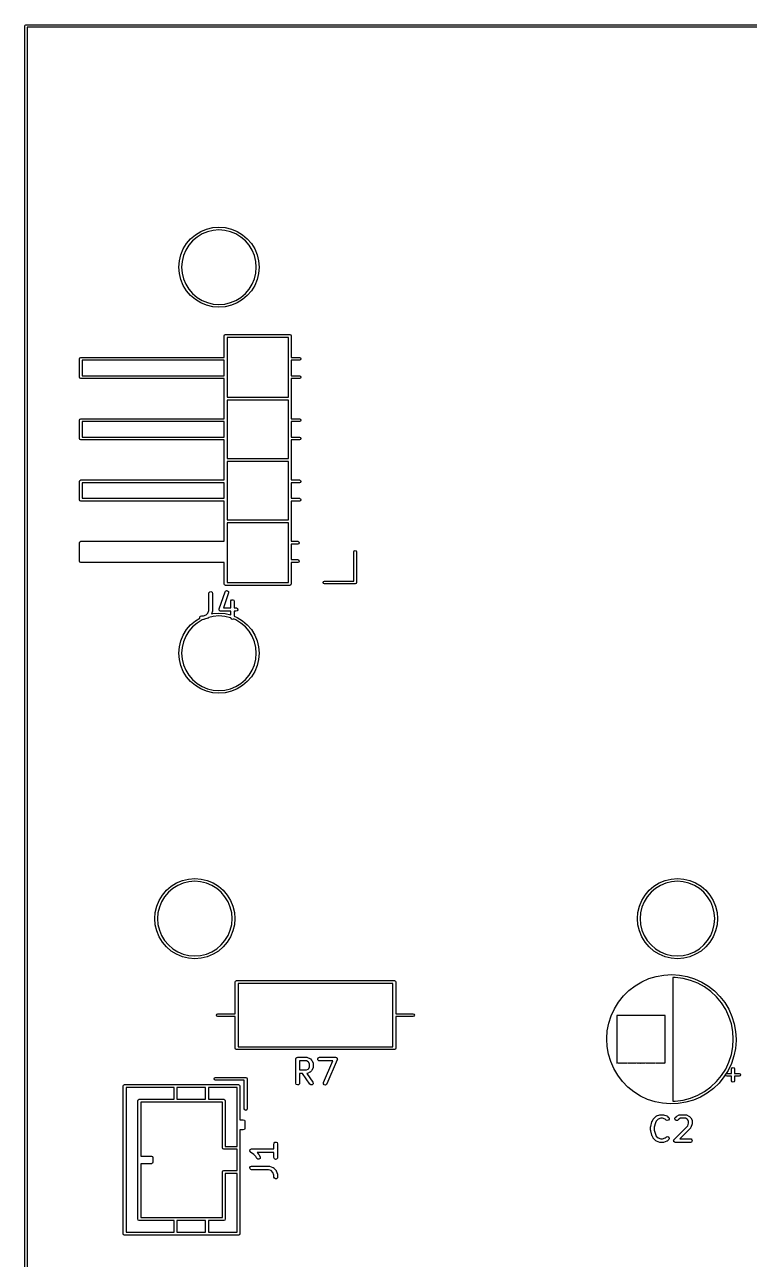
# Model space of a CAD drawing. Extents: x 107 to 167, y -145 to -45.
# Drawn here: x 107 to 137, y -96.1 to -45 of the extents above; entities that cross this region are included whole.
import ezdxf

# ---------------------------------------------------------------- set-up
doc = ezdxf.new("R2010")
doc.units = 0
doc.layers.add('BLACK', color=7, linetype='CONTINUOUS')

msp = doc.modelspace()

# ---------------------------------------------------------------- linework, layer by layer
at = {"layer": 'BLACK', "linetype": 'CONTINUOUS'}
for p, q in [((106.95, -45), (106.965, -44.9646)), ((106.95, -145), (106.95, -45)), ((106.965, -44.9646), (107, -44.95)), ((107, -44.95), (167, -44.95)), ((107.05, -45.05), (107.05, -144.95)), ((166.95, -45.05), (107.05, -45.05)), ((113.826, -53.8256), (114.024, -53.6564)), ((114.024, -53.6564), (114.246, -53.5202)), ((114.298, -53.6229), (114.092, -53.7496)), ((114.246, -53.5202), (114.487, -53.4205)), ((114.522, -53.5301), (114.298, -53.6229)), ((114.487, -53.4205), (114.74, -53.3597)), ((114.758, -53.4735), (114.522, -53.5301)), ((114.74, -53.3597), (115, -53.3392)), ((115, -53.4545), (114.758, -53.4735)), ((115, -53.3392), (115.26, -53.3597)), ((115.242, -53.4735), (115, -53.4545)), ((115.478, -53.5301), (115.242, -53.4735)), ((115.26, -53.3597), (115.513, -53.4205)), ((115.702, -53.6229), (115.478, -53.5301)), ((115.513, -53.4205), (115.754, -53.5202)), ((115.908, -53.7496), (115.702, -53.6229)), ((115.754, -53.5202), (115.976, -53.6564)), ((115.976, -53.6564), (116.174, -53.8256)), ((113.52, -54.246), (113.656, -54.0238)), ((113.75, -54.0916), (113.623, -54.2983)), ((113.656, -54.0238), (113.826, -53.8256)), ((113.907, -53.9071), (113.75, -54.0916)), ((114.092, -53.7496), (113.907, -53.9071)), ((116.093, -53.9071), (115.908, -53.7496)), ((116.25, -54.0916), (116.093, -53.9071)), ((116.174, -53.8256), (116.344, -54.0238)), ((116.377, -54.2983), (116.25, -54.0916)), ((116.344, -54.0238), (116.48, -54.246)), ((113.339, -55), (113.36, -54.7402)), ((113.36, -54.7402), (113.421, -54.4868)), ((113.421, -54.4868), (113.52, -54.246)), ((113.53, -54.5224), (113.473, -54.7582)), ((113.623, -54.2983), (113.53, -54.5224)), ((116.47, -54.5224), (116.377, -54.2983)), ((116.527, -54.7582), (116.47, -54.5224)), ((116.48, -54.246), (116.579, -54.4868)), ((116.579, -54.4868), (116.64, -54.7402)), ((116.64, -54.7402), (116.661, -55)), ((113.36, -55.2598), (113.339, -55)), ((113.421, -55.5132), (113.36, -55.2598)), ((113.473, -54.7582), (113.454, -55)), ((113.454, -55), (113.473, -55.2418)), ((113.473, -55.2418), (113.53, -55.4776)), ((116.47, -55.4776), (116.527, -55.2418)), ((116.546, -55), (116.527, -54.7582)), ((116.527, -55.2418), (116.546, -55)), ((116.64, -55.2598), (116.579, -55.5132)), ((116.661, -55), (116.64, -55.2598)), ((113.52, -55.754), (113.421, -55.5132)), ((113.656, -55.9762), (113.52, -55.754)), ((113.53, -55.4776), (113.623, -55.7017)), ((113.623, -55.7017), (113.75, -55.9084)), ((116.25, -55.9084), (116.377, -55.7017)), ((116.48, -55.754), (116.344, -55.9762)), ((116.377, -55.7017), (116.47, -55.4776)), ((116.579, -55.5132), (116.48, -55.754)), ((113.826, -56.1743), (113.656, -55.9762)), ((113.75, -55.9084), (113.907, -56.0929)), ((114.024, -56.3436), (113.826, -56.1743)), ((113.907, -56.0929), (114.092, -56.2504)), ((114.092, -56.2504), (114.298, -56.3771)), ((115.702, -56.3771), (115.908, -56.2504)), ((115.908, -56.2504), (116.093, -56.0929)), ((116.174, -56.1743), (115.976, -56.3436)), ((116.093, -56.0929), (116.25, -55.9084)), ((116.344, -55.9762), (116.174, -56.1743)), ((114.246, -56.4798), (114.024, -56.3436)), ((114.487, -56.5795), (114.246, -56.4798)), ((114.298, -56.3771), (114.522, -56.4699)), ((114.74, -56.6403), (114.487, -56.5795)), ((114.522, -56.4699), (114.758, -56.5265)), ((115, -56.6608), (114.74, -56.6403)), ((114.758, -56.5265), (115, -56.5455)), ((115, -56.5455), (115.242, -56.5265)), ((115.26, -56.6403), (115, -56.6608)), ((115.242, -56.5265), (115.478, -56.4699)), ((115.513, -56.5795), (115.26, -56.6403)), ((115.478, -56.4699), (115.702, -56.3771)), ((115.754, -56.4798), (115.513, -56.5795)), ((115.976, -56.3436), (115.754, -56.4798)), ((115.215, -57.85), (115.233, -57.8076)), ((115.233, -57.8076), (115.275, -57.79)), ((115.275, -57.79), (117.935, -57.79)), ((117.935, -57.79), (117.977, -57.8076)), ((117.977, -57.8076), (117.995, -57.85)), ((115.215, -58.74), (115.215, -57.85)), ((115.335, -57.91), (115.335, -60.39)), ((117.875, -57.91), (115.335, -57.91)), ((117.875, -60.39), (117.875, -57.91)), ((117.995, -57.85), (117.995, -58.74)), ((109.215, -58.8), (109.233, -58.7576)), ((109.215, -59.56), (109.215, -58.8)), ((109.233, -58.7576), (109.275, -58.74)), ((109.275, -58.74), (115.215, -58.74)), ((117.995, -58.74), (118.332, -58.74)), ((118.332, -58.74), (118.374, -58.7576)), ((118.374, -58.8424), (118.332, -58.86)), ((118.374, -58.7576), (118.392, -58.8)), ((118.392, -58.8), (118.374, -58.8424)), ((109.335, -58.86), (109.335, -59.5)), ((115.215, -58.86), (109.335, -58.86)), ((115.215, -59.5), (115.215, -58.86)), ((118.332, -58.86), (117.995, -58.86)), ((117.995, -58.86), (117.995, -59.5)), ((109.233, -59.6024), (109.215, -59.56)), ((109.275, -59.62), (109.233, -59.6024)), ((115.215, -59.62), (109.275, -59.62)), ((109.335, -59.5), (115.215, -59.5)), ((115.215, -61.28), (115.215, -59.62)), ((117.995, -59.5), (118.332, -59.5)), ((118.332, -59.62), (117.995, -59.62)), ((117.995, -59.62), (117.995, -61.28)), ((118.332, -59.5), (118.374, -59.5176)), ((118.374, -59.6024), (118.332, -59.62)), ((118.374, -59.5176), (118.392, -59.56)), ((118.392, -59.56), (118.374, -59.6024)), ((115.335, -60.39), (117.875, -60.39)), ((115.335, -60.51), (115.335, -62.93)), ((117.875, -60.51), (115.335, -60.51)), ((117.875, -62.93), (117.875, -60.51)), ((109.215, -61.34), (109.233, -61.2976)), ((109.215, -62.1), (109.215, -61.34)), ((109.233, -61.2976), (109.275, -61.28)), ((109.275, -61.28), (115.215, -61.28)), ((109.335, -61.4), (109.335, -62.04)), ((115.215, -61.4), (109.335, -61.4)), ((115.215, -62.04), (115.215, -61.4)), ((117.995, -61.28), (118.332, -61.28)), ((118.332, -61.4), (117.995, -61.4)), ((117.995, -61.4), (117.995, -62.04)), ((118.332, -61.28), (118.374, -61.2976)), ((118.374, -61.3824), (118.332, -61.4)), ((118.374, -61.2976), (118.392, -61.34)), ((118.392, -61.34), (118.374, -61.3824)), ((109.233, -62.1424), (109.215, -62.1)), ((109.275, -62.16), (109.233, -62.1424)), ((115.215, -62.16), (109.275, -62.16)), ((109.335, -62.04), (115.215, -62.04)), ((115.215, -63.82), (115.215, -62.16)), ((117.995, -62.04), (118.332, -62.04)), ((118.332, -62.16), (117.995, -62.16)), ((117.995, -62.16), (117.995, -63.82)), ((118.332, -62.04), (118.374, -62.0576)), ((118.374, -62.1424), (118.332, -62.16)), ((118.374, -62.0576), (118.392, -62.1)), ((118.392, -62.1), (118.374, -62.1424)), ((115.335, -62.93), (117.875, -62.93)), ((115.335, -63.05), (115.335, -65.47)), ((117.875, -63.05), (115.335, -63.05)), ((117.875, -65.47), (117.875, -63.05)), ((109.215, -63.88), (109.233, -63.8376)), ((109.215, -64.64), (109.215, -63.88)), ((109.233, -63.8376), (109.275, -63.82)), ((109.275, -63.82), (115.215, -63.82)), ((109.335, -63.94), (109.335, -64.58)), ((115.215, -63.94), (109.335, -63.94)), ((115.215, -64.58), (115.215, -63.94)), ((117.995, -63.82), (118.332, -63.82)), ((118.332, -63.94), (117.995, -63.94)), ((117.995, -63.94), (117.995, -64.58)), ((118.332, -63.82), (118.374, -63.8376)), ((118.374, -63.9224), (118.332, -63.94)), ((118.374, -63.8376), (118.392, -63.88)), ((118.392, -63.88), (118.374, -63.9224)), ((109.233, -64.6824), (109.215, -64.64)), ((109.275, -64.7), (109.233, -64.6824)), ((115.215, -64.7), (109.275, -64.7)), ((109.335, -64.58), (115.215, -64.58)), ((115.215, -66.36), (115.215, -64.7)), ((117.995, -64.58), (118.332, -64.58)), ((118.332, -64.7), (117.995, -64.7)), ((117.995, -64.7), (117.995, -66.36)), ((118.332, -64.58), (118.374, -64.5976)), ((118.374, -64.6824), (118.332, -64.7)), ((118.374, -64.5976), (118.392, -64.64)), ((118.392, -64.64), (118.374, -64.6824)), ((115.335, -65.47), (117.875, -65.47)), ((115.335, -65.59), (115.335, -68.07)), ((117.875, -65.59), (115.335, -65.59)), ((117.875, -68.07), (117.875, -65.59)), ((109.215, -66.42), (109.233, -66.3776)), ((109.215, -67.18), (109.215, -66.42)), ((109.233, -66.3776), (109.275, -66.36)), ((109.275, -66.36), (115.215, -66.36)), ((117.995, -66.36), (118.265, -66.36)), ((118.265, -66.48), (117.995, -66.48)), ((117.995, -66.48), (117.995, -67.12)), ((118.265, -66.36), (118.307, -66.3776)), ((118.307, -66.4624), (118.265, -66.48)), ((118.307, -66.3776), (118.325, -66.42)), ((118.325, -66.42), (118.307, -66.4624)), ((120.585, -66.8), (120.603, -66.7576)), ((120.585, -68.01), (120.585, -66.8)), ((120.603, -66.7576), (120.645, -66.74)), ((120.645, -66.74), (120.687, -66.7576)), ((120.687, -66.7576), (120.705, -66.8)), ((120.705, -66.8), (120.705, -68.07)), ((109.233, -67.2224), (109.215, -67.18)), ((109.275, -67.24), (109.233, -67.2224)), ((115.215, -67.24), (109.275, -67.24)), ((115.215, -68.13), (115.215, -67.24)), ((117.995, -67.12), (118.265, -67.12)), ((118.265, -67.24), (117.995, -67.24)), ((117.995, -67.24), (117.995, -68.13)), ((118.265, -67.12), (118.307, -67.1376)), ((118.307, -67.2224), (118.265, -67.24)), ((118.307, -67.1376), (118.325, -67.18)), ((118.325, -67.18), (118.307, -67.2224)), ((119.315, -68.07), (119.333, -68.0276)), ((119.333, -68.0276), (119.375, -68.01)), ((119.375, -68.01), (120.585, -68.01)), ((114.582, -68.5224), (114.586, -68.4967)), ((114.582, -69.2245), (114.582, -68.5224)), ((114.586, -68.4967), (114.619, -68.4574)), ((114.619, -68.4574), (114.67, -68.4485)), ((114.67, -68.4485), (114.714, -68.4742)), ((114.714, -68.4742), (114.732, -68.5224)), ((114.732, -68.5224), (114.732, -69.2367)), ((115.014, -69.1653), (115.252, -68.451)), ((115.394, -68.4985), (115.189, -69.114)), ((115.233, -68.1724), (115.215, -68.13)), ((115.275, -68.19), (115.233, -68.1724)), ((115.252, -68.451), (115.265, -68.4281)), ((115.265, -68.4281), (115.308, -68.4013)), ((117.935, -68.19), (115.275, -68.19)), ((115.308, -68.4013), (115.359, -68.4088)), ((115.335, -68.07), (117.875, -68.07)), ((115.359, -68.4088), (115.393, -68.4472)), ((115.393, -68.4472), (115.394, -68.4985)), ((117.977, -68.1724), (117.935, -68.19)), ((117.995, -68.13), (117.977, -68.1724)), ((119.333, -68.1124), (119.315, -68.07)), ((119.375, -68.13), (119.333, -68.1124)), ((120.645, -68.13), (119.375, -68.13)), ((120.687, -68.1124), (120.645, -68.13)), ((120.705, -68.07), (120.687, -68.1124)), ((115.486, -68.8557), (115.491, -68.8301)), ((115.486, -69.114), (115.486, -68.8557)), ((115.491, -68.8301), (115.524, -68.7908)), ((115.524, -68.7908), (115.574, -68.7819)), ((115.574, -68.7819), (115.619, -68.8075)), ((115.619, -68.8075), (115.636, -68.8557)), ((115.636, -68.8557), (115.636, -69.114)), ((114.024, -69.6564), (114.208, -69.5436)), ((114.202, -69.5094), (114.228, -69.4649)), ((114.208, -69.5436), (114.202, -69.5094)), ((114.228, -69.4649), (114.276, -69.4474)), ((114.276, -69.4474), (114.359, -69.4474)), ((114.359, -69.4474), (114.473, -69.4092)), ((114.538, -69.5459), (114.395, -69.5935)), ((114.473, -69.4092), (114.543, -69.339)), ((114.541, -69.5431), (114.538, -69.5459)), ((114.546, -69.5427), (114.541, -69.5431)), ((114.543, -69.339), (114.582, -69.2245)), ((114.567, -69.5278), (114.546, -69.5427)), ((114.578, -69.5168), (114.567, -69.5278)), ((114.758, -69.4735), (114.578, -69.5168)), ((114.728, -69.2604), (114.691, -69.3715)), ((114.691, -69.3715), (114.74, -69.3597)), ((114.732, -69.2367), (114.728, -69.2587)), ((114.728, -69.2587), (114.728, -69.2604)), ((114.74, -69.3597), (115, -69.3392)), ((115, -69.4545), (114.758, -69.4735)), ((115, -69.3392), (115.26, -69.3597)), ((115.242, -69.4735), (115, -69.4545)), ((115.011, -69.176), (115.014, -69.1711)), ((115.015, -69.1962), (115.011, -69.176)), ((115.014, -69.1711), (115.014, -69.1653)), ((115.015, -69.2166), (115.015, -69.1962)), ((115.019, -69.2209), (115.015, -69.2166)), ((115.02, -69.2265), (115.019, -69.2209)), ((115.036, -69.2397), (115.02, -69.2265)), ((115.05, -69.255), (115.036, -69.2397)), ((115.055, -69.2558), (115.05, -69.255)), ((115.06, -69.2595), (115.055, -69.2558)), ((115.085, -69.264), (115.06, -69.2595)), ((115.486, -69.264), (115.085, -69.264)), ((115.189, -69.114), (115.486, -69.114)), ((115.478, -69.5301), (115.242, -69.4735)), ((115.26, -69.3597), (115.486, -69.4141)), ((115.491, -69.5358), (115.478, -69.5301)), ((115.486, -69.4141), (115.486, -69.264)), ((115.504, -69.5706), (115.491, -69.5358)), ((115.548, -69.5962), (115.504, -69.5706)), ((115.599, -69.5873), (115.548, -69.5962)), ((115.603, -69.5822), (115.599, -69.5873)), ((115.702, -69.6229), (115.603, -69.5822)), ((115.636, -69.114), (115.704, -69.114)), ((115.704, -69.264), (115.636, -69.264)), ((115.636, -69.264), (115.636, -69.4715)), ((115.636, -69.4715), (115.754, -69.5202)), ((115.704, -69.114), (115.73, -69.1186)), ((115.752, -69.2465), (115.704, -69.264)), ((115.73, -69.1186), (115.769, -69.1515)), ((115.778, -69.2021), (115.752, -69.2465)), ((115.754, -69.5202), (115.976, -69.6564)), ((115.769, -69.1515), (115.778, -69.2021)), ((113.52, -70.246), (113.656, -70.0238)), ((113.75, -70.0916), (113.623, -70.2983)), ((113.656, -70.0238), (113.826, -69.8256)), ((113.907, -69.9071), (113.75, -70.0916)), ((113.826, -69.8256), (114.024, -69.6564)), ((114.092, -69.7496), (113.907, -69.9071)), ((114.298, -69.6229), (114.092, -69.7496)), ((114.36, -69.5974), (114.298, -69.6229)), ((114.371, -69.5974), (114.36, -69.5974)), ((114.372, -69.5968), (114.371, -69.5974)), ((114.395, -69.5935), (114.372, -69.5968)), ((115.908, -69.7496), (115.702, -69.6229)), ((116.093, -69.9071), (115.908, -69.7496)), ((115.976, -69.6564), (116.174, -69.8256)), ((116.25, -70.0916), (116.093, -69.9071)), ((116.174, -69.8256), (116.344, -70.0238)), ((116.377, -70.2983), (116.25, -70.0916)), ((116.344, -70.0238), (116.48, -70.246)), ((113.36, -70.7402), (113.421, -70.4868)), ((113.421, -70.4868), (113.52, -70.246)), ((113.53, -70.5224), (113.473, -70.7582)), ((113.623, -70.2983), (113.53, -70.5224)), ((116.47, -70.5224), (116.377, -70.2983)), ((116.527, -70.7582), (116.47, -70.5224)), ((116.48, -70.246), (116.579, -70.4868)), ((116.579, -70.4868), (116.64, -70.7402)), ((113.339, -71), (113.36, -70.7402)), ((113.36, -71.2598), (113.339, -71)), ((113.473, -70.7582), (113.454, -71)), ((113.454, -71), (113.473, -71.2418)), ((116.546, -71), (116.527, -70.7582)), ((116.527, -71.2418), (116.546, -71)), ((116.64, -70.7402), (116.661, -71)), ((116.661, -71), (116.64, -71.2598)), ((113.421, -71.5132), (113.36, -71.2598)), ((113.52, -71.754), (113.421, -71.5132)), ((113.473, -71.2418), (113.53, -71.4776)), ((113.53, -71.4776), (113.623, -71.7017)), ((116.377, -71.7017), (116.47, -71.4776)), ((116.47, -71.4776), (116.527, -71.2418)), ((116.579, -71.5132), (116.48, -71.754)), ((116.64, -71.2598), (116.579, -71.5132)), ((113.656, -71.9762), (113.52, -71.754)), ((113.623, -71.7017), (113.75, -71.9084)), ((113.826, -72.1743), (113.656, -71.9762)), ((113.75, -71.9084), (113.907, -72.0929)), ((113.907, -72.0929), (114.092, -72.2504)), ((115.908, -72.2504), (116.093, -72.0929)), ((116.093, -72.0929), (116.25, -71.9084)), ((116.344, -71.9762), (116.174, -72.1743)), ((116.25, -71.9084), (116.377, -71.7017)), ((116.48, -71.754), (116.344, -71.9762)), ((114.024, -72.3436), (113.826, -72.1743)), ((114.246, -72.4798), (114.024, -72.3436)), ((114.092, -72.2504), (114.298, -72.3771)), ((114.487, -72.5795), (114.246, -72.4798)), ((114.298, -72.3771), (114.522, -72.4699)), ((114.74, -72.6403), (114.487, -72.5795)), ((114.522, -72.4699), (114.758, -72.5265)), ((115, -72.6608), (114.74, -72.6403)), ((114.758, -72.5265), (115, -72.5455)), ((115, -72.5455), (115.242, -72.5265)), ((115.26, -72.6403), (115, -72.6608)), ((115.242, -72.5265), (115.478, -72.4699)), ((115.513, -72.5795), (115.26, -72.6403)), ((115.478, -72.4699), (115.702, -72.3771)), ((115.754, -72.4798), (115.513, -72.5795)), ((115.702, -72.3771), (115.908, -72.2504)), ((115.976, -72.3436), (115.754, -72.4798)), ((116.174, -72.1743), (115.976, -72.3436)), ((112.656, -81.0238), (112.826, -80.8256)), ((112.826, -80.8256), (113.024, -80.6564)), ((113.092, -80.7496), (112.907, -80.9071)), ((113.024, -80.6564), (113.246, -80.5202)), ((113.298, -80.6229), (113.092, -80.7496)), ((113.246, -80.5202), (113.487, -80.4205)), ((113.522, -80.5301), (113.298, -80.6229)), ((113.487, -80.4205), (113.74, -80.3597)), ((113.758, -80.4735), (113.522, -80.5301)), ((113.74, -80.3597), (114, -80.3392)), ((114, -80.4545), (113.758, -80.4735)), ((114, -80.3392), (114.26, -80.3597)), ((114.242, -80.4735), (114, -80.4545)), ((114.478, -80.5301), (114.242, -80.4735)), ((114.26, -80.3597), (114.513, -80.4205)), ((114.702, -80.6229), (114.478, -80.5301)), ((114.513, -80.4205), (114.754, -80.5202)), ((114.908, -80.7496), (114.702, -80.6229)), ((114.754, -80.5202), (114.976, -80.6564)), ((115.093, -80.9071), (114.908, -80.7496)), ((114.976, -80.6564), (115.174, -80.8256)), ((115.174, -80.8256), (115.344, -81.0238)), ((132.656, -81.0238), (132.826, -80.8256)), ((132.826, -80.8256), (133.024, -80.6564)), ((133.092, -80.7496), (132.907, -80.9071)), ((133.024, -80.6564), (133.246, -80.5202)), ((133.298, -80.6229), (133.092, -80.7496)), ((133.246, -80.5202), (133.487, -80.4205)), ((133.522, -80.5301), (133.298, -80.6229)), ((133.487, -80.4205), (133.74, -80.3597)), ((133.758, -80.4735), (133.522, -80.5301)), ((133.74, -80.3597), (134, -80.3392)), ((134, -80.4545), (133.758, -80.4735)), ((134, -80.3392), (134.26, -80.3597)), ((134.242, -80.4735), (134, -80.4545)), ((134.478, -80.5301), (134.242, -80.4735)), ((134.26, -80.3597), (134.513, -80.4205)), ((134.702, -80.6229), (134.478, -80.5301)), ((134.513, -80.4205), (134.754, -80.5202)), ((134.908, -80.7496), (134.702, -80.6229)), ((134.754, -80.5202), (134.976, -80.6564)), ((135.093, -80.9071), (134.908, -80.7496)), ((134.976, -80.6564), (135.174, -80.8256)), ((135.174, -80.8256), (135.344, -81.0238)), ((112.421, -81.4868), (112.52, -81.246)), ((112.52, -81.246), (112.656, -81.0238)), ((112.623, -81.2983), (112.53, -81.5224)), ((112.75, -81.0916), (112.623, -81.2983)), ((112.907, -80.9071), (112.75, -81.0916)), ((115.25, -81.0916), (115.093, -80.9071)), ((115.377, -81.2983), (115.25, -81.0916)), ((115.344, -81.0238), (115.48, -81.246)), ((115.47, -81.5224), (115.377, -81.2983)), ((115.48, -81.246), (115.579, -81.4868)), ((132.421, -81.4868), (132.52, -81.246)), ((132.52, -81.246), (132.656, -81.0238)), ((132.623, -81.2983), (132.53, -81.5224)), ((132.75, -81.0916), (132.623, -81.2983)), ((132.907, -80.9071), (132.75, -81.0916)), ((135.25, -81.0916), (135.093, -80.9071)), ((135.377, -81.2983), (135.25, -81.0916)), ((135.344, -81.0238), (135.48, -81.246)), ((135.47, -81.5224), (135.377, -81.2983)), ((135.48, -81.246), (135.579, -81.4868)), ((112.339, -82), (112.36, -81.7402)), ((112.36, -81.7402), (112.421, -81.4868)), ((112.473, -81.7582), (112.454, -82)), ((112.53, -81.5224), (112.473, -81.7582)), ((115.527, -81.7582), (115.47, -81.5224)), ((115.546, -82), (115.527, -81.7582)), ((115.579, -81.4868), (115.64, -81.7402)), ((115.64, -81.7402), (115.661, -82)), ((132.339, -82), (132.36, -81.7402)), ((132.36, -81.7402), (132.421, -81.4868)), ((132.473, -81.7582), (132.454, -82)), ((132.53, -81.5224), (132.473, -81.7582)), ((135.527, -81.7582), (135.47, -81.5224)), ((135.546, -82), (135.527, -81.7582)), ((135.579, -81.4868), (135.64, -81.7402)), ((135.64, -81.7402), (135.661, -82)), ((112.36, -82.2598), (112.339, -82)), ((112.421, -82.5132), (112.36, -82.2598)), ((112.454, -82), (112.473, -82.2418)), ((112.473, -82.2418), (112.53, -82.4776)), ((115.47, -82.4776), (115.527, -82.2418)), ((115.527, -82.2418), (115.546, -82)), ((115.64, -82.2598), (115.579, -82.5132)), ((115.661, -82), (115.64, -82.2598)), ((132.36, -82.2598), (132.339, -82)), ((132.421, -82.5132), (132.36, -82.2598)), ((132.454, -82), (132.473, -82.2418)), ((132.473, -82.2418), (132.53, -82.4776)), ((135.47, -82.4776), (135.527, -82.2418)), ((135.527, -82.2418), (135.546, -82)), ((135.64, -82.2598), (135.579, -82.5132)), ((135.661, -82), (135.64, -82.2598)), ((112.52, -82.754), (112.421, -82.5132)), ((112.656, -82.9762), (112.52, -82.754)), ((112.53, -82.4776), (112.623, -82.7017)), ((112.623, -82.7017), (112.75, -82.9084)), ((115.25, -82.9084), (115.377, -82.7017)), ((115.48, -82.754), (115.344, -82.9762)), ((115.377, -82.7017), (115.47, -82.4776)), ((115.579, -82.5132), (115.48, -82.754)), ((132.52, -82.754), (132.421, -82.5132)), ((132.656, -82.9762), (132.52, -82.754)), ((132.53, -82.4776), (132.623, -82.7017)), ((132.623, -82.7017), (132.75, -82.9084)), ((135.25, -82.9084), (135.377, -82.7017)), ((135.48, -82.754), (135.344, -82.9762)), ((135.377, -82.7017), (135.47, -82.4776)), ((135.579, -82.5132), (135.48, -82.754)), ((112.826, -83.1743), (112.656, -82.9762)), ((112.75, -82.9084), (112.907, -83.0929)), ((113.024, -83.3436), (112.826, -83.1743)), ((112.907, -83.0929), (113.092, -83.2504)), ((113.246, -83.4798), (113.024, -83.3436)), ((113.092, -83.2504), (113.298, -83.3771)), ((113.298, -83.3771), (113.522, -83.4699)), ((114.478, -83.4699), (114.702, -83.3771)), ((114.702, -83.3771), (114.908, -83.2504)), ((114.976, -83.3436), (114.754, -83.4798)), ((114.908, -83.2504), (115.093, -83.0929)), ((115.174, -83.1743), (114.976, -83.3436)), ((115.093, -83.0929), (115.25, -82.9084)), ((115.344, -82.9762), (115.174, -83.1743)), ((132.826, -83.1743), (132.656, -82.9762)), ((132.75, -82.9084), (132.907, -83.0929)), ((133.024, -83.3436), (132.826, -83.1743)), ((132.907, -83.0929), (133.092, -83.2504)), ((133.246, -83.4798), (133.024, -83.3436)), ((133.092, -83.2504), (133.298, -83.3771)), ((133.298, -83.3771), (133.522, -83.4699)), ((134.478, -83.4699), (134.702, -83.3771)), ((134.702, -83.3771), (134.908, -83.2504)), ((134.976, -83.3436), (134.754, -83.4798)), ((134.908, -83.2504), (135.093, -83.0929)), ((135.174, -83.1743), (134.976, -83.3436)), ((135.093, -83.0929), (135.25, -82.9084)), ((135.344, -82.9762), (135.174, -83.1743)), ((113.487, -83.5795), (113.246, -83.4798)), ((113.74, -83.6403), (113.487, -83.5795)), ((113.522, -83.4699), (113.758, -83.5265)), ((114, -83.6608), (113.74, -83.6403)), ((113.758, -83.5265), (114, -83.5455)), ((114, -83.5455), (114.242, -83.5265)), ((114.26, -83.6403), (114, -83.6608)), ((114.242, -83.5265), (114.478, -83.4699)), ((114.513, -83.5795), (114.26, -83.6403)), ((114.754, -83.4798), (114.513, -83.5795)), ((133.487, -83.5795), (133.246, -83.4798)), ((133.74, -83.6403), (133.487, -83.5795)), ((133.522, -83.4699), (133.758, -83.5265)), ((134, -83.6608), (133.74, -83.6403)), ((133.758, -83.5265), (134, -83.5455)), ((134, -83.5455), (134.242, -83.5265)), ((134.26, -83.6403), (134, -83.6608)), ((134.242, -83.5265), (134.478, -83.4699)), ((134.513, -83.5795), (134.26, -83.6403)), ((134.754, -83.4798), (134.513, -83.5795)), ((132.816, -84.4881), (133.124, -84.394)), ((133.124, -84.394), (133.442, -84.3378)), ((133.442, -84.3378), (133.764, -84.32)), ((133.764, -84.32), (134.086, -84.3411)), ((134.086, -84.3411), (134.403, -84.4007)), ((134.403, -84.4007), (134.71, -84.498)), ((115.67, -84.63), (115.688, -84.5876)), ((115.67, -85.94), (115.67, -84.63)), ((115.688, -84.5876), (115.73, -84.57)), ((115.73, -84.57), (122.27, -84.57)), ((115.79, -84.69), (115.79, -87.31)), ((122.21, -84.69), (115.79, -84.69)), ((122.21, -87.31), (122.21, -84.69)), ((122.27, -84.57), (122.312, -84.5876)), ((122.312, -84.5876), (122.33, -84.63)), ((122.33, -84.63), (122.33, -85.94)), ((131.988, -84.9804), (132.244, -84.7834)), ((132.244, -84.7834), (132.521, -84.6185)), ((132.521, -84.6185), (132.816, -84.4881)), ((133.81, -84.44), (133.81, -89.56)), ((133.911, -84.44), (133.81, -84.44)), ((134.231, -84.4804), (133.911, -84.44)), ((134.543, -84.5605), (134.231, -84.4804)), ((134.842, -84.6791), (134.543, -84.5605)), ((134.71, -84.498), (135.004, -84.6315)), ((135.124, -84.8342), (134.842, -84.6791)), ((135.004, -84.6315), (135.28, -84.7993)), ((135.385, -85.0236), (135.124, -84.8342)), ((135.28, -84.7993), (135.533, -84.999)), ((131.557, -85.459), (131.758, -85.2067)), ((131.758, -85.2067), (131.988, -84.9804)), ((135.62, -85.2441), (135.385, -85.0236)), ((135.533, -84.999), (135.76, -85.2277)), ((135.825, -85.4923), (135.62, -85.2441)), ((135.76, -85.2277), (135.959, -85.482)), ((114.9, -86), (114.918, -85.9576)), ((114.918, -85.9576), (114.96, -85.94)), ((114.96, -85.94), (115.67, -85.94)), ((122.33, -85.94), (123.04, -85.94)), ((123.04, -85.94), (123.082, -85.9576)), ((123.082, -85.9576), (123.1, -86)), ((131.253, -86.0265), (131.388, -85.7336)), ((131.388, -85.7336), (131.557, -85.459)), ((135.998, -85.7643), (135.825, -85.4923)), ((135.959, -85.482), (136.125, -85.7584)), ((136.135, -86.0557), (135.998, -85.7643)), ((136.125, -85.7584), (136.257, -86.0527)), ((114.918, -86.0424), (114.9, -86)), ((114.96, -86.06), (114.918, -86.0424)), ((115.67, -86.06), (114.96, -86.06)), ((115.67, -87.37), (115.67, -86.06)), ((123.04, -86.06), (122.33, -86.06)), ((122.33, -86.06), (122.33, -87.37)), ((123.082, -86.0424), (123.04, -86.06)), ((123.1, -86), (123.082, -86.0424)), ((131.093, -86.6502), (131.154, -86.3335)), ((131.154, -86.3335), (131.253, -86.0265)), ((131.509, -86.02), (131.489, -86.0117)), ((131.489, -86.0117), (131.489, -87.9883)), ((131.529, -86.0117), (131.509, -86.02)), ((131.549, -86.02), (131.529, -86.0117)), ((131.569, -86.0117), (131.549, -86.02)), ((131.589, -86.02), (131.569, -86.0117)), ((131.609, -86.0117), (131.589, -86.02)), ((131.629, -86.02), (131.609, -86.0117)), ((131.649, -86.0117), (131.629, -86.02)), ((131.669, -86.02), (131.649, -86.0117)), ((131.689, -86.0117), (131.669, -86.02)), ((131.709, -86.02), (131.689, -86.0117)), ((131.729, -86.0117), (131.709, -86.02)), ((131.749, -86.02), (131.729, -86.0117)), ((131.769, -86.0117), (131.749, -86.02)), ((131.789, -86.02), (131.769, -86.0117)), ((131.809, -86.0117), (131.789, -86.02)), ((131.829, -86.02), (131.809, -86.0117)), ((131.849, -86.0117), (131.829, -86.02)), ((131.869, -86.02), (131.849, -86.0117)), ((131.889, -86.0117), (131.869, -86.02)), ((131.909, -86.02), (131.889, -86.0117)), ((131.929, -86.0117), (131.909, -86.02)), ((131.949, -86.02), (131.929, -86.0117)), ((131.969, -86.0117), (131.949, -86.02)), ((131.989, -86.02), (131.969, -86.0117)), ((132.009, -86.0117), (131.989, -86.02)), ((132.029, -86.02), (132.009, -86.0117)), ((132.049, -86.0117), (132.029, -86.02)), ((132.069, -86.02), (132.049, -86.0117)), ((132.089, -86.0117), (132.069, -86.02)), ((132.109, -86.02), (132.089, -86.0117)), ((132.129, -86.0117), (132.109, -86.02)), ((132.149, -86.02), (132.129, -86.0117)), ((132.169, -86.0117), (132.149, -86.02)), ((132.189, -86.02), (132.169, -86.0117)), ((132.209, -86.0117), (132.189, -86.02)), ((132.229, -86.02), (132.209, -86.0117)), ((132.249, -86.0117), (132.229, -86.02)), ((132.269, -86.02), (132.249, -86.0117)), ((132.289, -86.0117), (132.269, -86.02)), ((132.309, -86.02), (132.289, -86.0117)), ((132.329, -86.0117), (132.309, -86.02)), ((132.349, -86.02), (132.329, -86.0117)), ((132.369, -86.0117), (132.349, -86.02)), ((132.389, -86.02), (132.369, -86.0117)), ((132.409, -86.0117), (132.389, -86.02)), ((132.429, -86.02), (132.409, -86.0117)), ((132.449, -86.0117), (132.429, -86.02)), ((132.469, -86.02), (132.449, -86.0117)), ((132.489, -86.0117), (132.469, -86.02)), ((132.509, -86.02), (132.489, -86.0117)), ((132.529, -86.0117), (132.509, -86.02)), ((132.549, -86.02), (132.529, -86.0117)), ((132.569, -86.0117), (132.549, -86.02)), ((132.589, -86.02), (132.569, -86.0117)), ((132.609, -86.0117), (132.589, -86.02)), ((132.629, -86.02), (132.609, -86.0117)), ((132.649, -86.0117), (132.629, -86.02)), ((132.669, -86.02), (132.649, -86.0117)), ((132.689, -86.0117), (132.669, -86.02)), ((132.709, -86.02), (132.689, -86.0117)), ((132.729, -86.0117), (132.709, -86.02)), ((132.749, -86.02), (132.729, -86.0117)), ((132.769, -86.0117), (132.749, -86.02)), ((132.789, -86.02), (132.769, -86.0117)), ((132.809, -86.0117), (132.789, -86.02)), ((132.829, -86.02), (132.809, -86.0117)), ((132.849, -86.0117), (132.829, -86.02)), ((132.869, -86.02), (132.849, -86.0117)), ((132.889, -86.0117), (132.869, -86.02)), ((132.909, -86.02), (132.889, -86.0117)), ((132.929, -86.0117), (132.909, -86.02)), ((132.949, -86.02), (132.929, -86.0117)), ((132.969, -86.0117), (132.949, -86.02)), ((132.989, -86.02), (132.969, -86.0117)), ((133.009, -86.0117), (132.989, -86.02)), ((133.029, -86.02), (133.009, -86.0117)), ((133.049, -86.0115), (133.029, -86.02)), ((133.07, -86.02), (133.049, -86.0115)), ((133.09, -86.0117), (133.07, -86.02)), ((133.11, -86.02), (133.09, -86.0117)), ((133.13, -86.0117), (133.11, -86.02)), ((133.15, -86.02), (133.13, -86.0117)), ((133.17, -86.0117), (133.15, -86.02)), ((133.19, -86.02), (133.17, -86.0117)), ((133.21, -86.0117), (133.19, -86.02)), ((133.23, -86.02), (133.21, -86.0117)), ((133.25, -86.0117), (133.23, -86.02)), ((133.27, -86.02), (133.25, -86.0117)), ((133.29, -86.0117), (133.27, -86.02)), ((133.31, -86.02), (133.29, -86.0117)), ((133.33, -86.0117), (133.31, -86.02)), ((133.35, -86.02), (133.33, -86.0117)), ((133.37, -86.0117), (133.35, -86.02)), ((133.39, -86.02), (133.37, -86.0117)), ((133.41, -86.0117), (133.39, -86.02)), ((133.43, -86.02), (133.41, -86.0117)), ((133.45, -86.0117), (133.43, -86.02)), ((133.47, -86.02), (133.45, -86.0117)), ((133.49, -86.0117), (133.47, -86.02)), ((133.49, -87.9883), (133.49, -86.0117)), ((136.234, -86.3621), (136.135, -86.0557)), ((136.295, -86.6785), (136.234, -86.3621)), ((136.257, -86.0527), (136.353, -86.3607)), ((136.353, -86.3607), (136.411, -86.678)), ((131.07, -86.9719), (131.093, -86.6502)), ((131.072, -87), (131.07, -86.9719)), ((136.315, -87), (136.295, -86.6785)), ((136.411, -86.678), (136.43, -87)), ((115.688, -87.4124), (115.67, -87.37)), ((115.73, -87.43), (115.688, -87.4124)), ((122.27, -87.43), (115.73, -87.43)), ((115.79, -87.31), (122.21, -87.31)), ((122.312, -87.4124), (122.27, -87.43)), ((122.33, -87.37), (122.312, -87.4124)), ((131.086, -87.2941), (131.072, -87)), ((131.141, -87.612), (131.086, -87.2941)), ((136.234, -87.6379), (136.295, -87.3215)), ((136.295, -87.3215), (136.315, -87)), ((136.403, -87.3776), (136.339, -87.6936)), ((136.429, -87.0561), (136.403, -87.3776)), ((136.43, -87), (136.429, -87.0561)), ((118.187, -87.8224), (118.189, -87.8126)), ((118.187, -88.8224), (118.187, -87.8224)), ((118.188, -87.8094), (118.19, -87.8065)), ((118.189, -87.8126), (118.188, -87.8094)), ((118.19, -87.8065), (118.191, -87.7967)), ((118.191, -87.7967), (118.204, -87.7818)), ((118.204, -87.7818), (118.214, -87.7649)), ((118.214, -87.7649), (118.22, -87.7626)), ((118.22, -87.7626), (118.224, -87.7574)), ((118.224, -87.7574), (118.244, -87.754)), ((118.244, -87.754), (118.262, -87.7474)), ((118.262, -87.7474), (118.643, -87.7474)), ((118.337, -87.8974), (118.337, -88.2712)), ((118.625, -87.8974), (118.337, -87.8974)), ((118.694, -87.9316), (118.625, -87.8974)), ((118.643, -87.7474), (118.669, -87.7519)), ((118.669, -87.7519), (118.672, -87.7548)), ((118.672, -87.7548), (118.676, -87.7553)), ((118.676, -87.7553), (118.772, -87.8029)), ((118.724, -87.962), (118.694, -87.9316)), ((118.758, -88.0306), (118.724, -87.962)), ((118.772, -87.8029), (118.79, -87.8163)), ((118.79, -87.8163), (118.791, -87.817)), ((118.791, -87.817), (118.839, -87.8646)), ((118.839, -87.8646), (118.852, -87.883)), ((118.852, -87.883), (118.853, -87.8841)), ((118.853, -87.8841), (118.9, -87.9793)), ((118.9, -87.9793), (118.908, -88.0043)), ((118.908, -88.0043), (118.907, -88.0086)), ((118.907, -88.0086), (118.908, -88.0129)), ((118.908, -88.0129), (118.908, -88.1557)), ((119.093, -87.8094), (119.118, -87.7649)), ((119.102, -87.8599), (119.093, -87.8094)), ((119.141, -87.8929), (119.102, -87.8599)), ((119.118, -87.7649), (119.167, -87.7474)), ((119.167, -87.8974), (119.141, -87.8929)), ((119.167, -87.7474), (119.833, -87.7474)), ((119.72, -87.8974), (119.167, -87.8974)), ((119.336, -88.7928), (119.72, -87.8974)), ((119.902, -87.8519), (119.474, -88.8519)), ((119.833, -87.7474), (119.859, -87.7519)), ((119.859, -87.7519), (119.866, -87.7576)), ((119.866, -87.7576), (119.874, -87.7596)), ((119.874, -87.7596), (119.885, -87.7736)), ((119.885, -87.7736), (119.898, -87.7849)), ((119.898, -87.7849), (119.9, -87.7936)), ((119.9, -87.7936), (119.905, -87.8007)), ((119.903, -87.8431), (119.902, -87.8519)), ((119.907, -87.8354), (119.903, -87.8431)), ((119.905, -87.8007), (119.904, -87.8182)), ((119.904, -87.8182), (119.907, -87.8354)), ((131.233, -87.921), (131.141, -87.612)), ((131.362, -88.2167), (131.233, -87.921)), ((131.489, -87.9883), (131.509, -87.98)), ((131.509, -87.98), (131.529, -87.9883)), ((131.529, -87.9883), (131.549, -87.98)), ((131.549, -87.98), (131.569, -87.9883)), ((131.569, -87.9883), (131.589, -87.98)), ((131.589, -87.98), (131.609, -87.9883)), ((131.609, -87.9883), (131.629, -87.98)), ((131.629, -87.98), (131.649, -87.9883)), ((131.649, -87.9883), (131.669, -87.98)), ((131.669, -87.98), (131.689, -87.9883)), ((131.689, -87.9883), (131.709, -87.98)), ((131.709, -87.98), (131.729, -87.9883)), ((131.729, -87.9883), (131.749, -87.98)), ((131.749, -87.98), (131.769, -87.9883)), ((131.769, -87.9883), (131.789, -87.98)), ((131.789, -87.98), (131.809, -87.9883)), ((131.809, -87.9883), (131.829, -87.98)), ((131.829, -87.98), (131.849, -87.9883)), ((131.849, -87.9883), (131.869, -87.98)), ((131.869, -87.98), (131.889, -87.9883)), ((131.889, -87.9883), (131.909, -87.98)), ((131.909, -87.98), (131.929, -87.9883)), ((131.929, -87.9883), (131.949, -87.98)), ((131.949, -87.98), (131.969, -87.9883)), ((131.969, -87.9883), (131.989, -87.98)), ((131.989, -87.98), (132.009, -87.9883)), ((132.009, -87.9883), (132.029, -87.98)), ((132.029, -87.98), (132.049, -87.9883)), ((132.049, -87.9883), (132.069, -87.98)), ((132.069, -87.98), (132.089, -87.9883)), ((132.089, -87.9883), (132.109, -87.98)), ((132.109, -87.98), (132.129, -87.9883)), ((132.129, -87.9883), (132.149, -87.98)), ((132.149, -87.98), (132.169, -87.9883)), ((132.169, -87.9883), (132.189, -87.98)), ((132.189, -87.98), (132.209, -87.9883)), ((132.209, -87.9883), (132.229, -87.98)), ((132.229, -87.98), (132.249, -87.9883)), ((132.249, -87.9883), (132.269, -87.98)), ((132.269, -87.98), (132.289, -87.9883)), ((132.289, -87.9883), (132.309, -87.98)), ((132.309, -87.98), (132.329, -87.9883)), ((132.329, -87.9883), (132.349, -87.98)), ((132.349, -87.98), (132.369, -87.9883)), ((132.369, -87.9883), (132.389, -87.98)), ((132.389, -87.98), (132.409, -87.9883)), ((132.409, -87.9883), (132.429, -87.98)), ((132.429, -87.98), (132.449, -87.9883)), ((132.449, -87.9883), (132.469, -87.98)), ((132.469, -87.98), (132.489, -87.9883)), ((132.489, -87.9883), (132.509, -87.98)), ((132.509, -87.98), (132.529, -87.9883)), ((132.529, -87.9883), (132.549, -87.98)), ((132.549, -87.98), (132.569, -87.9883)), ((132.569, -87.9883), (132.589, -87.98)), ((132.589, -87.98), (132.609, -87.9883)), ((132.609, -87.9883), (132.629, -87.98)), ((132.629, -87.98), (132.649, -87.9883)), ((132.649, -87.9883), (132.669, -87.98)), ((132.669, -87.98), (132.689, -87.9883)), ((132.689, -87.9883), (132.709, -87.98)), ((132.709, -87.98), (132.729, -87.9883)), ((132.729, -87.9883), (132.749, -87.98)), ((132.749, -87.98), (132.769, -87.9883)), ((132.769, -87.9883), (132.789, -87.98)), ((132.789, -87.98), (132.809, -87.9883)), ((132.809, -87.9883), (132.829, -87.98)), ((132.829, -87.98), (132.849, -87.9883)), ((132.849, -87.9883), (132.869, -87.98)), ((132.869, -87.98), (132.889, -87.9883)), ((132.889, -87.9883), (132.909, -87.98)), ((132.909, -87.98), (132.929, -87.9883)), ((132.929, -87.9883), (132.949, -87.98)), ((132.949, -87.98), (132.969, -87.9883)), ((132.969, -87.9883), (132.989, -87.98)), ((132.989, -87.98), (133.009, -87.9883)), ((133.009, -87.9883), (133.029, -87.98)), ((133.029, -87.98), (133.049, -87.9885)), ((133.049, -87.9885), (133.07, -87.98)), ((133.07, -87.98), (133.09, -87.9883)), ((133.09, -87.9883), (133.11, -87.98)), ((133.11, -87.98), (133.13, -87.9883)), ((133.13, -87.9883), (133.15, -87.98)), ((133.15, -87.98), (133.17, -87.9883)), ((133.17, -87.9883), (133.19, -87.98)), ((133.19, -87.98), (133.21, -87.9883)), ((133.21, -87.9883), (133.23, -87.98)), ((133.23, -87.98), (133.25, -87.9883)), ((133.25, -87.9883), (133.27, -87.98)), ((133.27, -87.98), (133.29, -87.9883)), ((133.29, -87.9883), (133.31, -87.98)), ((133.31, -87.98), (133.33, -87.9883)), ((133.33, -87.9883), (133.35, -87.98)), ((133.35, -87.98), (133.37, -87.9883)), ((133.37, -87.9883), (133.39, -87.98)), ((133.39, -87.98), (133.41, -87.9883)), ((133.41, -87.9883), (133.43, -87.98)), ((133.43, -87.98), (133.45, -87.9883)), ((133.45, -87.9883), (133.47, -87.98)), ((133.47, -87.98), (133.49, -87.9883)), ((135.998, -88.2357), (136.135, -87.9443)), ((136.237, -87.9996), (136.099, -88.2911)), ((136.135, -87.9443), (136.234, -87.6379)), ((136.339, -87.6936), (136.237, -87.9996)), ((118.337, -88.2712), (118.625, -88.2712)), ((118.461, -88.4212), (118.337, -88.4212)), ((118.337, -88.4212), (118.337, -88.8224)), ((118.772, -88.8654), (118.461, -88.4212)), ((118.625, -88.2712), (118.694, -88.2369)), ((118.647, -88.4197), (118.644, -88.4208)), ((118.644, -88.4208), (118.895, -88.7794)), ((118.651, -88.4207), (118.647, -88.4197)), ((118.676, -88.4133), (118.651, -88.4207)), ((118.772, -88.3657), (118.676, -88.4133)), ((118.694, -88.2369), (118.724, -88.2065)), ((118.724, -88.2065), (118.758, -88.138)), ((118.758, -88.138), (118.758, -88.0306)), ((118.773, -88.3645), (118.772, -88.3657)), ((118.791, -88.3516), (118.773, -88.3645)), ((118.839, -88.304), (118.791, -88.3516)), ((118.853, -88.2845), (118.839, -88.3025)), ((118.839, -88.3025), (118.839, -88.304)), ((118.9, -88.1893), (118.853, -88.2845)), ((118.901, -88.1848), (118.9, -88.1893)), ((118.904, -88.1814), (118.901, -88.1848)), ((118.908, -88.1557), (118.904, -88.1814)), ((131.526, -88.4948), (131.362, -88.2167)), ((131.721, -88.7512), (131.526, -88.4948)), ((135.62, -88.7559), (135.825, -88.5077)), ((135.825, -88.5077), (135.998, -88.2357)), ((136.099, -88.2911), (135.926, -88.5639)), ((135.995, -88.475), (136.012, -88.4326)), ((136.012, -88.5174), (135.995, -88.475)), ((136.012, -88.4326), (136.055, -88.415)), ((136.055, -88.535), (136.012, -88.5174)), ((136.055, -88.415), (136.245, -88.415)), ((136.245, -88.225), (136.262, -88.1826)), ((136.245, -88.415), (136.245, -88.225)), ((136.262, -88.1826), (136.305, -88.165)), ((136.305, -88.165), (136.347, -88.1826)), ((136.347, -88.1826), (136.365, -88.225)), ((136.365, -88.225), (136.365, -88.415)), ((136.365, -88.415), (136.555, -88.415)), ((136.555, -88.415), (136.597, -88.4326)), ((136.597, -88.5174), (136.555, -88.535)), ((136.597, -88.4326), (136.615, -88.475)), ((136.615, -88.475), (136.597, -88.5174)), ((111.03, -88.94), (111.048, -88.8976)), ((111.03, -95.06), (111.03, -88.94)), ((111.048, -88.8976), (111.09, -88.88)), ((111.09, -88.88), (115.81, -88.88)), ((111.15, -89), (111.15, -95)), ((113.14, -89), (111.15, -89)), ((113.14, -89.49), (113.14, -89)), ((113.26, -89), (113.26, -89.49)), ((114.44, -89), (113.26, -89)), ((114.44, -89.49), (114.44, -89)), ((115.75, -89), (114.56, -89)), ((114.56, -89), (114.56, -89.49)), ((114.8, -88.64), (114.818, -88.5976)), ((114.818, -88.6824), (114.8, -88.64)), ((114.818, -88.5976), (114.86, -88.58)), ((114.86, -88.7), (114.818, -88.6824)), ((114.86, -88.58), (116.11, -88.58)), ((116.05, -88.7), (114.86, -88.7)), ((115.75, -91.44), (115.75, -89)), ((115.81, -88.88), (115.852, -88.8976)), ((115.852, -88.8976), (115.87, -88.94)), ((115.87, -88.94), (115.87, -90.34)), ((116.05, -89.89), (116.05, -88.7)), ((116.11, -88.58), (116.152, -88.5976)), ((116.152, -88.5976), (116.17, -88.64)), ((116.17, -88.64), (116.17, -89.89)), ((118.204, -88.8706), (118.187, -88.8224)), ((118.249, -88.8962), (118.204, -88.8706)), ((118.299, -88.8873), (118.249, -88.8962)), ((118.332, -88.848), (118.299, -88.8873)), ((118.337, -88.8224), (118.332, -88.848)), ((118.814, -88.8948), (118.772, -88.8654)), ((118.865, -88.8904), (118.814, -88.8948)), ((118.901, -88.8541), (118.865, -88.8904)), ((118.895, -88.7794), (118.906, -88.803)), ((118.906, -88.803), (118.901, -88.8541)), ((119.333, -88.8441), (119.336, -88.7928)), ((119.364, -88.8851), (119.333, -88.8441)), ((119.414, -88.8969), (119.364, -88.8851)), ((119.459, -88.8737), (119.414, -88.8969)), ((119.474, -88.8519), (119.459, -88.8737)), ((131.946, -88.9822), (131.721, -88.7512)), ((132.198, -89.1845), (131.946, -88.9822)), ((135.124, -89.1658), (135.385, -88.9764)), ((135.385, -88.9764), (135.62, -88.7559)), ((135.723, -88.814), (135.491, -89.0379)), ((135.926, -88.5639), (135.723, -88.814)), ((136.245, -88.535), (136.055, -88.535)), ((136.245, -88.725), (136.245, -88.535)), ((136.262, -88.7674), (136.245, -88.725)), ((136.305, -88.785), (136.262, -88.7674)), ((136.347, -88.7674), (136.305, -88.785)), ((136.365, -88.725), (136.347, -88.7674)), ((136.555, -88.535), (136.365, -88.535)), ((136.365, -88.535), (136.365, -88.725)), ((111.64, -89.55), (111.658, -89.5076)), ((111.658, -89.5076), (111.7, -89.49)), ((111.7, -89.49), (113.14, -89.49)), ((113.26, -89.49), (114.44, -89.49)), ((114.56, -89.49), (115.2, -89.49)), ((115.2, -89.49), (115.242, -89.5076)), ((115.242, -89.5076), (115.26, -89.55)), ((132.471, -89.3552), (132.198, -89.1845)), ((132.763, -89.4918), (132.471, -89.3552)), ((133.07, -89.5923), (132.763, -89.4918)), ((133.911, -89.56), (134.231, -89.5196)), ((134.231, -89.5196), (134.543, -89.4395)), ((134.658, -89.5216), (134.348, -89.6124)), ((134.543, -89.4395), (134.842, -89.3209)), ((134.954, -89.3942), (134.658, -89.5216)), ((134.842, -89.3209), (135.124, -89.1658)), ((135.233, -89.2322), (134.954, -89.3942)), ((135.491, -89.0379), (135.233, -89.2322)), ((111.64, -94.45), (111.64, -89.55)), ((115.14, -89.61), (111.76, -89.61)), ((111.76, -89.61), (111.76, -91.84)), ((115.14, -91.5), (115.14, -89.61)), ((115.26, -89.55), (115.26, -91.44)), ((116.068, -89.9324), (116.05, -89.89)), ((116.11, -89.95), (116.068, -89.9324)), ((116.152, -89.9324), (116.11, -89.95)), ((116.17, -89.89), (116.152, -89.9324)), ((133.386, -89.6552), (133.07, -89.5923)), ((133.708, -89.6797), (133.386, -89.6552)), ((134.03, -89.6653), (133.708, -89.6797)), ((133.81, -89.56), (133.911, -89.56)), ((134.348, -89.6124), (134.03, -89.6653)), ((115.87, -90.34), (116.01, -90.34)), ((116.01, -90.34), (116.052, -90.3576)), ((116.052, -90.3576), (116.07, -90.4)), ((116.07, -90.4), (116.07, -90.7)), ((132.892, -90.6128), (132.939, -90.4223)), ((132.939, -90.4223), (132.944, -90.4105)), ((132.944, -90.4105), (132.945, -90.4069)), ((132.945, -90.4069), (132.992, -90.3117)), ((132.992, -90.3117), (133.006, -90.2937)), ((133.006, -90.2922), (133.102, -90.197)), ((133.006, -90.2937), (133.006, -90.2922)), ((133.083, -90.4667), (133.039, -90.6402)), ((133.121, -90.3897), (133.083, -90.4667)), ((133.102, -90.197), (133.123, -90.182)), ((133.195, -90.3156), (133.121, -90.3897)), ((133.123, -90.182), (133.128, -90.1816)), ((133.128, -90.1816), (133.131, -90.1788)), ((133.131, -90.1788), (133.274, -90.1312)), ((133.31, -90.2774), (133.195, -90.3156)), ((133.274, -90.1312), (133.296, -90.1279)), ((133.296, -90.1279), (133.298, -90.1274)), ((133.298, -90.1274), (133.393, -90.1274)), ((133.381, -90.2774), (133.31, -90.2774)), ((133.495, -90.3156), (133.381, -90.2774)), ((133.393, -90.1274), (133.415, -90.1313)), ((133.415, -90.1313), (133.417, -90.1312)), ((133.417, -90.1312), (133.559, -90.1788)), ((133.53, -90.3507), (133.495, -90.3156)), ((133.577, -90.3723), (133.53, -90.3507)), ((133.559, -90.1788), (133.582, -90.1913)), ((133.626, -90.3591), (133.577, -90.3723)), ((133.582, -90.1913), (133.585, -90.1951)), ((133.585, -90.1951), (133.589, -90.197)), ((133.589, -90.197), (133.636, -90.2446)), ((133.656, -90.317), (133.626, -90.3591)), ((133.636, -90.2446), (133.651, -90.2659)), ((133.651, -90.2659), (133.656, -90.317)), ((133.89, -90.2911), (133.911, -90.2446)), ((133.903, -90.3406), (133.89, -90.2911)), ((133.945, -90.3701), (133.903, -90.3406)), ((133.911, -90.2446), (133.959, -90.197)), ((133.996, -90.3656), (133.945, -90.3701)), ((133.959, -90.197), (133.977, -90.1841)), ((133.977, -90.1841), (133.978, -90.1829)), ((133.978, -90.1829), (134.074, -90.1353)), ((134.017, -90.3507), (133.996, -90.3656)), ((134.056, -90.3116), (134.017, -90.3507)), ((134.125, -90.2774), (134.056, -90.3116)), ((134.074, -90.1353), (134.099, -90.1279)), ((134.099, -90.1279), (134.103, -90.1289)), ((134.103, -90.1289), (134.107, -90.1274)), ((134.107, -90.1274), (134.345, -90.1274)), ((134.328, -90.2774), (134.125, -90.2774)), ((134.396, -90.3116), (134.328, -90.2774)), ((134.345, -90.1274), (134.371, -90.1319)), ((134.371, -90.1319), (134.374, -90.1348)), ((134.374, -90.1348), (134.379, -90.1353)), ((134.379, -90.1353), (134.474, -90.1829)), ((134.426, -90.342), (134.396, -90.3116)), ((134.423, -90.5904), (134.461, -90.4759)), ((134.461, -90.4106), (134.426, -90.342)), ((134.461, -90.4759), (134.461, -90.4106)), ((134.474, -90.1829), (134.492, -90.1963)), ((134.492, -90.1963), (134.494, -90.197)), ((134.494, -90.197), (134.541, -90.2446)), ((134.541, -90.2446), (134.554, -90.263)), ((134.554, -90.263), (134.555, -90.2641)), ((134.555, -90.2641), (134.603, -90.3593)), ((134.607, -90.5118), (134.559, -90.6547)), ((134.603, -90.3593), (134.61, -90.3843)), ((134.611, -90.4881), (134.607, -90.5102)), ((134.607, -90.5102), (134.607, -90.5118)), ((134.61, -90.3843), (134.609, -90.3886)), ((134.609, -90.3886), (134.611, -90.3929)), ((134.611, -90.3929), (134.611, -90.4881)), ((116.01, -90.76), (115.87, -90.76)), ((115.87, -90.76), (115.87, -95.06)), ((116.052, -90.7424), (116.01, -90.76)), ((116.07, -90.7), (116.052, -90.7424)), ((132.889, -90.631), (132.892, -90.6162)), ((132.889, -90.7738), (132.889, -90.631)), ((132.89, -90.7771), (132.889, -90.7738)), ((132.892, -90.792), (132.89, -90.7771)), ((132.892, -90.6162), (132.892, -90.6128)), ((132.939, -90.9825), (132.892, -90.792)), ((132.941, -90.9854), (132.939, -90.9825)), ((132.945, -90.9978), (132.941, -90.9854)), ((132.992, -91.0931), (132.945, -90.9978)), ((133.039, -90.6402), (133.039, -90.7646)), ((133.039, -90.7646), (133.083, -90.9381)), ((133.083, -90.9381), (133.121, -91.0151)), ((133.121, -91.0151), (133.195, -91.0892)), ((133.495, -91.0892), (133.53, -91.0541)), ((133.53, -91.0541), (133.552, -91.0392)), ((133.552, -91.0392), (133.603, -91.0347)), ((133.603, -91.0347), (133.645, -91.0641)), ((133.645, -91.0641), (133.658, -91.1137)), ((133.864, -91.1493), (134.423, -90.5904)), ((134.541, -90.684), (134.098, -91.1274)), ((134.543, -90.6799), (134.541, -90.684)), ((134.547, -90.6776), (134.543, -90.6799)), ((134.559, -90.6547), (134.547, -90.6776)), ((115.158, -91.5424), (115.14, -91.5)), ((115.2, -91.56), (115.158, -91.5424)), ((115.75, -91.56), (115.2, -91.56)), ((115.26, -91.44), (115.75, -91.44)), ((115.75, -92.44), (115.75, -91.56)), ((116.279, -91.606), (116.289, -91.5872)), ((116.289, -91.5872), (116.298, -91.5672)), ((116.298, -91.5672), (116.302, -91.5653)), ((116.302, -91.5653), (116.304, -91.5616)), ((116.304, -91.5616), (116.325, -91.5541)), ((116.325, -91.5541), (116.344, -91.5445)), ((116.344, -91.5445), (116.348, -91.5455)), ((116.348, -91.5455), (116.352, -91.544)), ((116.352, -91.544), (117.277, -91.544)), ((117.277, -91.3333), (117.282, -91.3077)), ((117.277, -91.544), (117.277, -91.3333)), ((117.282, -91.3077), (117.315, -91.2684)), ((117.315, -91.2684), (117.365, -91.2595)), ((117.365, -91.2595), (117.41, -91.2851)), ((117.41, -91.2851), (117.427, -91.3333)), ((117.427, -91.3333), (117.427, -91.9048)), ((132.994, -91.0942), (132.992, -91.0931)), ((133.006, -91.1126), (132.994, -91.0942)), ((133.102, -91.2078), (133.006, -91.1126)), ((133.106, -91.2097), (133.102, -91.2078)), ((133.108, -91.2135), (133.106, -91.2097)), ((133.131, -91.2259), (133.108, -91.2135)), ((133.274, -91.2735), (133.131, -91.2259)), ((133.195, -91.0892), (133.31, -91.1274)), ((133.276, -91.2735), (133.274, -91.2735)), ((133.298, -91.2774), (133.276, -91.2735)), ((133.393, -91.2774), (133.298, -91.2774)), ((133.31, -91.1274), (133.381, -91.1274)), ((133.381, -91.1274), (133.495, -91.0892)), ((133.394, -91.2768), (133.393, -91.2774)), ((133.417, -91.2735), (133.394, -91.2768)), ((133.559, -91.2259), (133.417, -91.2735)), ((133.563, -91.2231), (133.559, -91.2259)), ((133.567, -91.2227), (133.563, -91.2231)), ((133.589, -91.2078), (133.567, -91.2227)), ((133.636, -91.1602), (133.589, -91.2078)), ((133.658, -91.1137), (133.636, -91.1602)), ((133.842, -91.1958), (133.843, -91.1927)), ((133.848, -91.2176), (133.842, -91.1958)), ((133.843, -91.1894), (133.854, -91.1698)), ((133.843, -91.1927), (133.843, -91.1894)), ((133.852, -91.2399), (133.848, -91.2176)), ((133.854, -91.2421), (133.852, -91.2399)), ((133.854, -91.1698), (133.864, -91.1493)), ((133.855, -91.2454), (133.854, -91.2421)), ((133.874, -91.2583), (133.855, -91.2454)), ((133.891, -91.2729), (133.874, -91.2583)), ((133.896, -91.2737), (133.891, -91.2729)), ((133.897, -91.2748), (133.896, -91.2737)), ((133.901, -91.2745), (133.897, -91.2748)), ((133.917, -91.2774), (133.901, -91.2745)), ((134.536, -91.2774), (133.917, -91.2774)), ((134.098, -91.1274), (134.536, -91.1274)), ((134.536, -91.1274), (134.561, -91.1319)), ((134.584, -91.2598), (134.536, -91.2774)), ((134.561, -91.1319), (134.601, -91.1649)), ((134.61, -91.2154), (134.584, -91.2598)), ((134.601, -91.1649), (134.61, -91.2154)), ((111.76, -91.84), (112.2, -91.84)), ((112.2, -91.84), (112.242, -91.8576)), ((112.242, -91.8576), (112.26, -91.9)), ((112.26, -92.1), (112.242, -92.1424)), ((112.26, -91.9), (112.26, -92.1)), ((116.278, -91.6142), (116.279, -91.6103)), ((116.284, -91.6351), (116.278, -91.6142)), ((116.279, -91.6103), (116.279, -91.606)), ((116.287, -91.6565), (116.284, -91.6351)), ((116.291, -91.6593), (116.287, -91.6565)), ((116.292, -91.6635), (116.291, -91.6593)), ((116.311, -91.6815), (116.292, -91.6635)), ((116.447, -91.7726), (116.311, -91.6815)), ((116.529, -91.8539), (116.447, -91.7726)), ((116.571, -91.9383), (116.529, -91.8539)), ((116.608, -91.9736), (116.571, -91.9383)), ((117.277, -91.694), (116.581, -91.694)), ((116.581, -91.694), (116.644, -91.7565)), ((116.659, -91.9766), (116.608, -91.9736)), ((116.644, -91.7565), (116.656, -91.7749)), ((116.656, -91.7749), (116.658, -91.776)), ((116.658, -91.776), (116.705, -91.8712)), ((116.701, -91.9461), (116.659, -91.9766)), ((116.713, -91.8962), (116.701, -91.9461)), ((116.705, -91.8712), (116.713, -91.8962)), ((117.277, -91.9048), (117.277, -91.694)), ((117.295, -91.953), (117.277, -91.9048)), ((117.339, -91.9786), (117.295, -91.953)), ((117.39, -91.9697), (117.339, -91.9786)), ((117.423, -91.9304), (117.39, -91.9697)), ((117.427, -91.9048), (117.423, -91.9304)), ((112.2, -92.16), (111.76, -92.16)), ((111.76, -92.16), (111.76, -94.39)), ((112.242, -92.1424), (112.2, -92.16)), ((115.14, -92.5), (115.158, -92.4576)), ((115.14, -94.39), (115.14, -92.5)), ((115.158, -92.4576), (115.2, -92.44)), ((115.2, -92.44), (115.75, -92.44)), ((115.75, -92.56), (115.26, -92.56)), ((115.26, -92.56), (115.26, -94.45)), ((115.75, -95), (115.75, -92.56)), ((116.279, -92.3203), (116.304, -92.2759)), ((116.287, -92.3708), (116.279, -92.3203)), ((116.327, -92.4038), (116.287, -92.3708)), ((116.304, -92.2759), (116.352, -92.2583)), ((116.352, -92.4083), (116.327, -92.4038)), ((116.352, -92.2583), (117.067, -92.2583)), ((117.054, -92.4083), (116.352, -92.4083)), ((117.169, -92.4465), (117.054, -92.4083)), ((117.067, -92.2583), (117.089, -92.2622)), ((117.089, -92.2622), (117.09, -92.2622)), ((117.09, -92.2622), (117.233, -92.3098)), ((117.239, -92.5167), (117.169, -92.4465)), ((117.233, -92.3098), (117.256, -92.3222)), ((117.277, -92.6312), (117.239, -92.5167)), ((117.256, -92.3222), (117.258, -92.326)), ((117.258, -92.326), (117.263, -92.3279)), ((117.263, -92.3279), (117.358, -92.4232)), ((117.358, -92.4232), (117.373, -92.4445)), ((117.373, -92.4445), (117.373, -92.449)), ((117.373, -92.449), (117.376, -92.4525)), ((117.376, -92.4525), (117.424, -92.5953)), ((117.424, -92.5953), (117.427, -92.6175)), ((117.427, -92.6175), (117.427, -92.619)), ((117.427, -92.619), (117.427, -92.7143)), ((117.277, -92.7143), (117.277, -92.6312)), ((117.295, -92.7625), (117.277, -92.7143)), ((117.339, -92.7881), (117.295, -92.7625)), ((117.39, -92.7792), (117.339, -92.7881)), ((117.423, -92.7399), (117.39, -92.7792)), ((117.427, -92.7143), (117.423, -92.7399)), ((111.658, -94.4924), (111.64, -94.45)), ((111.7, -94.51), (111.658, -94.4924)), ((113.14, -94.51), (111.7, -94.51)), ((111.76, -94.39), (115.14, -94.39)), ((113.14, -95), (113.14, -94.51)), ((113.26, -94.51), (113.26, -95)), ((114.44, -94.51), (113.26, -94.51)), ((114.44, -95), (114.44, -94.51)), ((115.2, -94.51), (114.56, -94.51)), ((114.56, -94.51), (114.56, -95)), ((115.242, -94.4924), (115.2, -94.51)), ((115.26, -94.45), (115.242, -94.4924)), ((111.048, -95.1024), (111.03, -95.06)), ((111.09, -95.12), (111.048, -95.1024)), ((115.81, -95.12), (111.09, -95.12)), ((111.15, -95), (113.14, -95)), ((113.26, -95), (114.44, -95)), ((114.56, -95), (115.75, -95)), ((115.852, -95.1024), (115.81, -95.12)), ((115.87, -95.06), (115.852, -95.1024))]:
    msp.add_line(p, q, dxfattribs=at)

doc.saveas('drawing.dxf')
